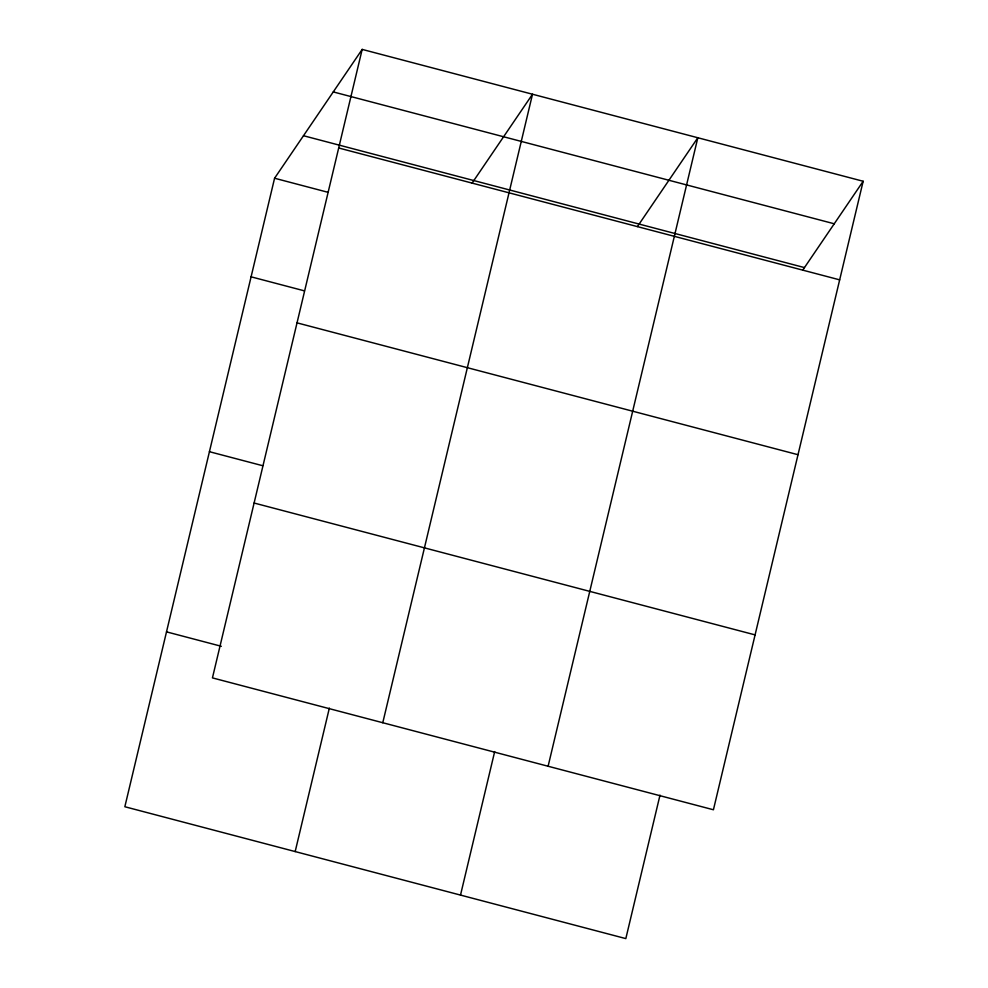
<?xml version="1.0" encoding="UTF-8"?>
<svg xmlns="http://www.w3.org/2000/svg" width="988" height="988" viewBox="0 0 988 988"><rect width="100%" height="100%" fill="white"/><g stroke="black" fill="none" stroke-linecap="round" stroke-linejoin="round"><path stroke-width="1.48" d="M362.176 49.4L212.445 677.892L713.422 809.765L863.154 181.261L362.176 49.4L274.578 178.235L124.846 806.739L625.824 938.6L660.009 795.118M295.177 851.57L329.362 708.087M382.776 722.734L532.507 94.231L472.116 183.064M460.507 895.091L494.679 751.596M548.105 766.243L697.824 137.752L637.433 226.573M802.762 270.082L863.154 181.261M333.265 91.921L834.243 223.782M303.489 135.727L804.454 267.587M338.699 147.99L839.664 279.851M274.578 178.235L327.905 192.277M251.088 276.825L304.415 290.855M297.03 322.854L798.008 454.715M209.431 451.701L262.759 465.731M254.114 503.028L755.079 634.889M166.515 631.863L221.312 646.288"/></g></svg>
